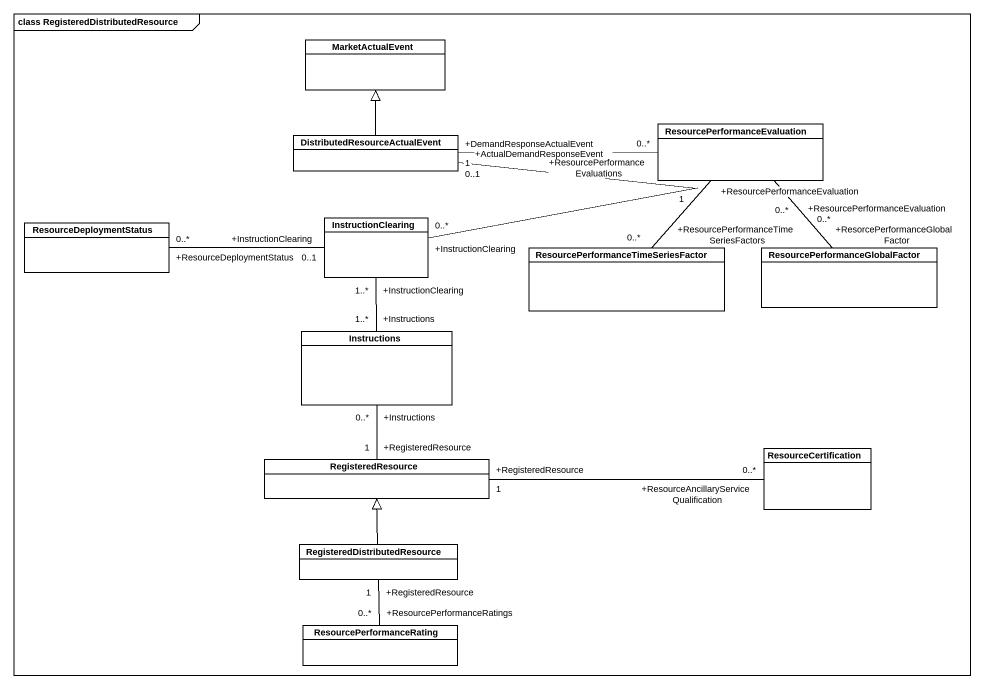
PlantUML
@startuml
mainframe class RegisteredDistributedResource
hide circle
hide empty members
class MarketActualEvent
class "DistributedResourceActualEvent" as DistributedResourceActualEve
class "ResourcePerformanceEvaluation" as ResourcePerformanceEvaluatio
class ResourceDeploymentStatus
class InstructionClearing
class "ResourcePerformanceTimeSeriesFactor" as ResourcePerformanceTimeSerie
class "ResourcePerformanceGlobalFactor" as ResourcePerformanceGlobalFac
class Instructions
class RegisteredResource
class ResourceCertification
class "RegisteredDistributedResource" as RegisteredDistributedResourc
class ResourcePerformanceRating
DistributedResourceActualEve -up-|> MarketActualEvent
DistributedResourceActualEve "+DemandResponseActualEvent\n1" -right- "+ResourcePerformanceEvaluations\n0..*" ResourcePerformanceEvaluatio
DistributedResourceActualEve "+ActualDemandResponseEvent\n0..1" -- "+InstructionClearing\n0..*" InstructionClearing
ResourcePerformanceEvaluatio "+ResourcePerformanceEvaluation\n1" -- "+ResourcePerformanceTimeSeriesFactors\n0..*" ResourcePerformanceTimeSerie
InstructionClearing "+InstructionClearing\n0..1" -left- "+ResourceDeploymentStatus\n0..*" ResourceDeploymentStatus
ResourcePerformanceGlobalFac "+ResorcePerformanceGlobalFactor\n0..*" -up- "+ResourcePerformanceEvaluation\n0..*" ResourcePerformanceEvaluatio
Instructions "+Instructions\n1..*" -up- "+InstructionClearing\n1..*" InstructionClearing
Instructions "+Instructions\n0..*" -- "+RegisteredResource\n1" RegisteredResource
RegisteredResource "+RegisteredResource\n1" -right- "+ResourceAncillaryServiceQualification\n0..*" ResourceCertification
RegisteredDistributedResourc -up-|> RegisteredResource
ResourcePerformanceRating "+ResourcePerformanceRatings\n0..*" -up- "+RegisteredResource\n1" RegisteredDistributedResourc
@enduml
